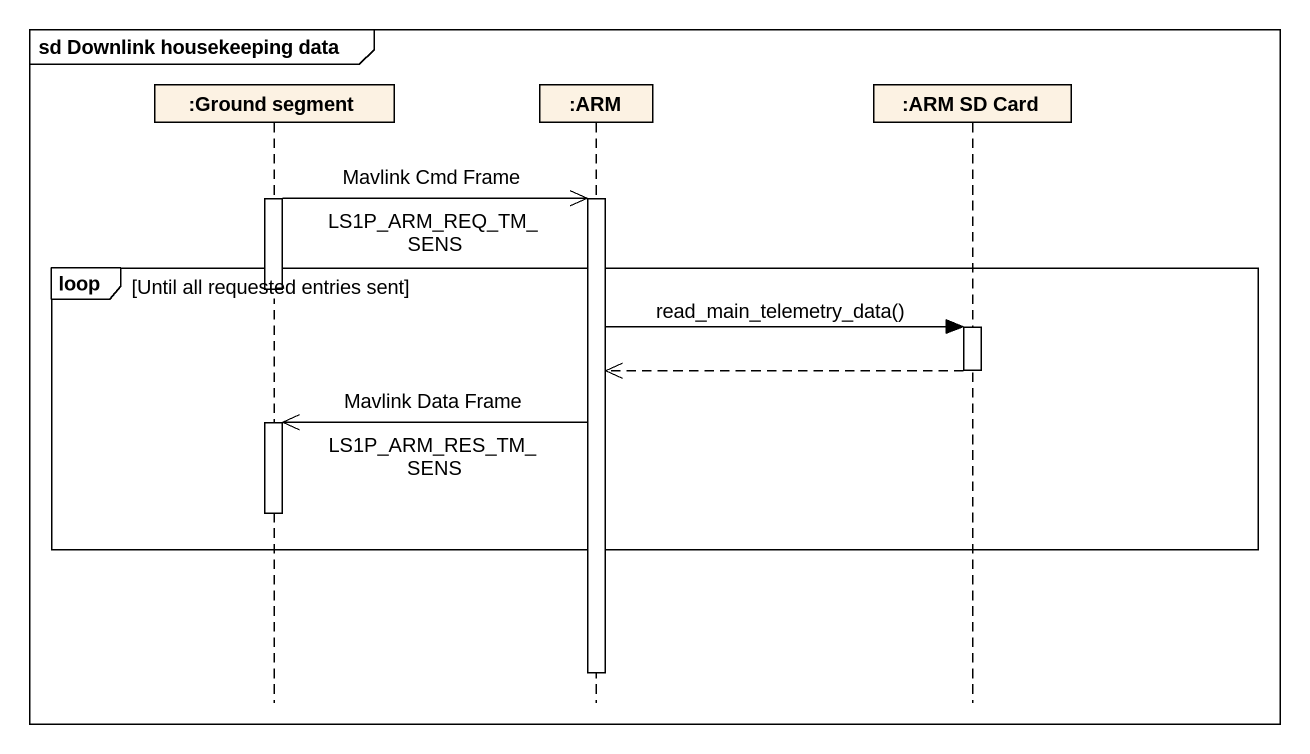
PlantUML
@startuml
mainframe sd Downlink housekeeping data
hide footbox
participant ":Ground segment" as Ground_segment
participant ":ARM" as ARM
participant ":ARM SD Card" as ARM_SD_Card

activate Ground_segment
Ground_segment ->> ARM : Mavlink Cmd Frame\nLS1P_ARM_REQ_TM_SENS
activate ARM
loop Until all requested entries sent
  deactivate Ground_segment
  ARM -> ARM_SD_Card : read_main_telemetry_data()
  activate ARM_SD_Card
  ARM_SD_Card -->> ARM
  deactivate ARM_SD_Card
  ARM ->> Ground_segment : Mavlink Data Frame\nLS1P_ARM_RES_TM_SENS
  activate Ground_segment
  deactivate Ground_segment
end
deactivate ARM
@enduml
